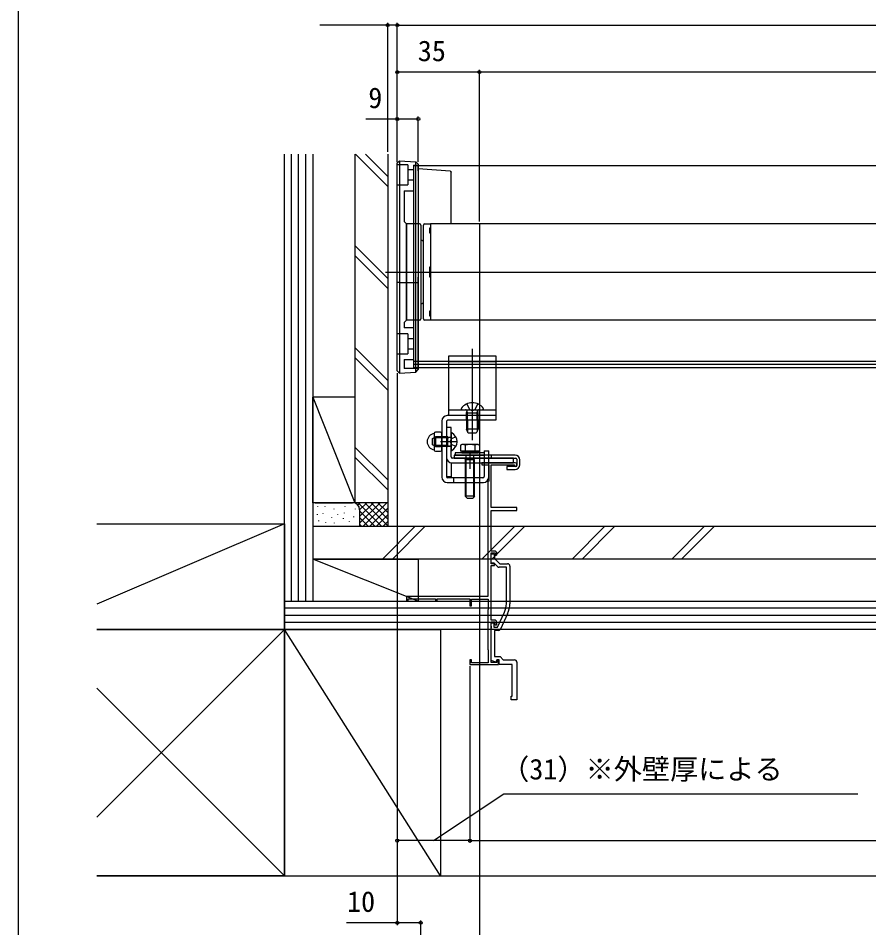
# Model space of a CAD drawing. Units: millimetres, scale not verified. Extents: x -525 to 525, y -786 to 782.
# Drawn here: x -525 to -162.5, y -396.3 to -8.7 of the extents above; entities that cross this region are included whole.
import ezdxf
from ezdxf.enums import TextEntityAlignment as Align

# ---------------------------------------------------------------- set-up
doc = ezdxf.new("R2010")
doc.units = ezdxf.units.MM
doc.header["$LTSCALE"] = 4
for name, color, linetype in [('0-4_YKK_11E', 7, 'Continuous'), ('0-5_YKK_12', 2, 'Continuous'), ('0-6_YKK_13', 4, 'Continuous'), ('0-7_YKK_D', 6, 'Continuous'), ('0-8_YKK_ZWAK', 7, 'Continuous'), ('0-9_YSS_K', 3, 'Continuous')]:
    doc.layers.add(name, color=color, linetype=linetype)
doc.styles.add('ＭＳ ゴシック', font='')
doc.styles.get('ＭＳ ゴシック').set_extended_font_data('MS Gothic')

msp = doc.modelspace()

# ---------------------------------------------------------------- linework, layer by layer
at = {"layer": '0-4_YKK_11E'}
for p, q in [((-315.496, -242.199), (-315.496, -258.261)), ((-316.433, -262.487), (-319.527, -269.122))]:
    msp.add_line(p, q, dxfattribs=at)
for points in [[(-313.196, -198.199), (-327.496, -198.199), (-327.496, -199.099), (-324.496, -199.099), (-324.496, -205.999), (-324.696, -206.199), (-324.896, -206.399)], [(-321.996, -235.799), (-323.496, -235.799), (-323.496, -218.499), (-312.496, -218.499), (-312.496, -217.199), (-323.496, -217.199), (-323.496, -199.099), (-313.496, -199.099), (-313.496, -199.599), (-312.496, -199.599), (-312.496, -198.899)], [(-324.896, -206.399), (-324.896, -255.199), (-359.496, -255.199), (-359.496, -257.199), (-358.796, -257.199), (-358.796, -256.099), (-347.196, -256.099), (-347.196, -257.199), (-346.496, -257.199), (-346.496, -256.099), (-332.496, -256.099), (-332.496, -259.199), (-331.796, -259.199), (-331.796, -256.299), (-324.696, -256.299), (-324.696, -260.553), (-324.796, -260.726), (-324.896, -260.899), (-324.896, -277.699), (-324.796, -277.873), (-324.696, -278.046), (-324.696, -283.399), (-331.796, -283.399), (-331.796, -282.199), (-332.496, -282.199), (-332.496, -284.199), (-320.396, -284.199), (-320.396, -282.399), (-321.096, -282.399), (-321.096, -283.299), (-323.496, -283.299), (-323.496, -265.999), (-321.896, -265.999), (-321.896, -266.899), (-321.396, -267.399), (-321.096, -267.099), (-321.096, -266.199)], [(-322.096, -265.199), (-323.496, -265.199), (-323.496, -241.999), (-321.996, -241.999), (-321.996, -241.299), (-323.496, -241.299), (-323.496, -236.599), (-321.796, -236.599), (-321.796, -237.199), (-321.296, -237.699), (-320.996, -237.399), (-320.996, -236.799)], [(-320.71, -242.407), (-322.117, -240.999), (-323.496, -240.999), (-323.496, -236.999), (-322.796, -236.999)], [(-321.996, -237.799), (-321.996, -238.999), (-319.796, -241.199), (-316.496, -241.199)], [(-316.996, -258.261), (-316.996, -242.699), (-320.003, -242.699)], [(-312.496, -283.199), (-312.496, -299.199), (-314.996, -299.199), (-314.996, -297.699), (-314.496, -297.699), (-314.496, -284.199), (-320.096, -284.199), (-320.096, -282.199), (-321.096, -282.199), (-321.454, -283.184), (-323.496, -282.441), (-323.496, -268.658), (-323.376, -268.474), (-323.376, -267.925), (-323.496, -267.741), (-323.496, -266.399), (-322.296, -266.399), (-322.296, -268.199), (-320.752, -268.199), (-317.792, -261.853)], [(-320.433, -269.699), (-321.996, -269.699), (-321.996, -280.799), (-319.696, -280.799), (-318.296, -282.199), (-313.496, -282.199)]]:
    msp.add_lwpolyline(points, dxfattribs=at)
for centre, radius, start, end in [((-313.196, -198.899), 0.7, 0.00001, 89.99999), ((-321.996, -236.799), 1, 0.00001, 89.99999), ((-322.796, -237.799), 0.8, 0, 89.99998), ((-320.003, -241.699), 1, 225.00001, 270), ((-316.496, -242.199), 1, 0, 89.99998), ((-325.496, -258.261), 8.5, 335, 0), ((-325.496, -258.261), 10, 335, 0), ((-322.096, -266.199), 1, 0.00001, 89.99999), ((-320.433, -268.699), 1, 270, 335), ((-313.496, -283.199), 1, 0, 89.99998)]:
    msp.add_arc(centre, radius, start, end, dxfattribs=at)
at = {"layer": '0-5_YKK_12'}
for p, q in [((-356.496, -71.698), (-356.496, -157.698)), ((179.504, -71.698), (-356.496, -71.698)), ((-349.246, -96.398), (-349.246, -137.398)), ((172.254, -96.398), (-349.246, -96.398)), ((-368.496, -116.898), (191.504, -116.898)), ((172.254, -137.398), (-349.246, -137.398)), ((-331.496, -149.598), (-331.496, -188.598)), ((179.504, -155.098), (-356.496, -155.098)), ((179.504, -156.298), (-356.496, -156.298)), ((179.504, -157.698), (-356.496, -157.698)), ((-337.996, -189.198), (-344.996, -189.198)), ((-332.496, -193.698), (-332.496, -200.698))]:
    msp.add_line(p, q, dxfattribs=at)
at = {"layer": '0-6_YKK_13'}
for p, q in [((-363.496, -70.343), (-362.498, -69.459)), ((-362.498, -69.459), (-362.498, -159.937)), ((-362.498, -69.459), (-355.561, -69.884)), ((-363.496, -159.054), (-363.496, -70.343)), ((-358.996, -71.248), (-363.496, -71.248)), ((-358.996, -71.248), (-358.996, -79.748)), ((-358.996, -73.248), (-356.496, -73.248)), ((-356.496, -71.398), (-354.496, -71.398)), ((-356.496, -71.398), (-356.496, -82.248)), ((-355.561, -159.513), (-355.561, -69.884)), ((-355.561, -69.884), (-354.496, -70.949)), ((-354.496, -70.949), (-354.496, -158.448)), ((-354.496, -73.848), (-354.496, -71.398)), ((-340.909, -73.924), (-354.496, -72.971)), ((-340.496, -96.398), (-340.496, -74.354)), ((-363.496, -79.748), (-358.996, -79.748)), ((-356.496, -77.748), (-358.996, -77.748)), ((-360.496, -82.248), (-356.496, -82.248)), ((-359.496, -137.398), (-359.496, -96.398)), ((-353.996, -96.398), (-359.496, -96.398)), ((-353.496, -96.898), (-353.496, -136.898)), ((-352.246, -136.898), (-352.246, -96.898)), ((-328.496, -96.398), (-328.496, -486.597)), ((-349.746, -100.23), (-349.246, -100.23)), ((-352.796, -103.498), (-352.696, -103.498)), ((-354.496, -157.998), (-354.496, -119.121)), ((-362.498, -121.398), (-363.496, -121.398)), ((-362.498, -121.398), (-355.561, -121.398)), ((-355.561, -121.398), (-354.496, -121.398)), ((-352.696, -130.298), (-352.796, -130.298)), ((-349.746, -135.567), (-349.246, -135.567)), ((-353.996, -137.398), (-359.496, -137.398)), ((-349.246, -137.398), (-351.746, -137.398)), ((-358.996, -143.248), (-363.496, -143.248)), ((-356.496, -140.748), (-360.496, -140.748)), ((-358.996, -143.248), (-358.996, -151.748)), ((-356.496, -140.748), (-356.496, -154.248)), ((-358.996, -145.248), (-356.496, -145.248)), ((-356.496, -149.748), (-358.996, -149.748)), ((-363.496, -151.748), (-358.996, -151.748)), ((-360.496, -154.248), (-356.496, -154.248)), ((-360.496, -154.248), (-360.496, -157.998)), ((-354.496, -157.998), (-360.496, -157.998)), ((-355.561, -159.513), (-354.496, -158.448)), ((-341.496, -155.098), (-321.496, -155.098)), ((-362.498, -159.937), (-363.496, -159.054)), ((-362.498, -159.937), (-355.561, -159.513)), ((-333.846, -173.087), (-332.641, -175.503)), ((-329.146, -173.087), (-330.351, -175.503)), ((-321.496, -178.098), (-342.196, -178.098)), ((-341.496, -175.598), (-321.496, -175.598)), ((-336.246, -174.999), (-336.246, -175.098)), ((-335.746, -175.598), (-327.246, -175.598)), ((-333.996, -176.998), (-333.78, -176.403)), ((-328.996, -176.998), (-333.996, -176.998)), ((-333.996, -180.098), (-333.996, -176.998)), ((-333.563, -176.998), (-333.757, -176.075)), ((-333.563, -180.098), (-333.563, -176.998)), ((-331.496, -176.112), (-332.641, -175.503)), ((-331.496, -176.112), (-330.351, -175.503)), ((-329.429, -176.998), (-329.236, -176.075)), ((-329.429, -180.098), (-329.429, -176.998)), ((-328.996, -176.998), (-329.212, -176.403)), ((-328.996, -180.098), (-328.996, -176.998)), ((-326.746, -174.999), (-326.746, -175.098)), ((-344.496, -180.398), (-344.496, -204.298)), ((-342.496, -180.598), (-342.496, -204.098)), ((-333.996, -180.098), (-333.996, -183.898)), ((-333.563, -180.098), (-333.563, -184.819)), ((-329.429, -180.098), (-329.429, -184.819)), ((-328.996, -180.098), (-328.996, -183.898)), ((-347.696, -185.648), (-347.696, -192.748)), ((-344.996, -185.148), (-347.196, -185.148)), ((-344.496, -192.748), (-344.496, -185.648)), ((-340.496, -183.198), (-342.496, -183.198)), ((-342.496, -183.198), (-342.496, -195.898)), ((-340.496, -195.698), (-340.496, -183.198)), ((-340.496, -185.603), (-340.496, -192.794)), ((-328.996, -183.898), (-333.996, -183.898)), ((-333.196, -185.598), (-333.996, -183.898)), ((-329.796, -185.598), (-333.196, -185.598)), ((-328.996, -183.898), (-329.796, -185.598)), ((-348.496, -187.898), (-347.096, -187.198)), ((-348.496, -190.498), (-348.496, -187.898)), ((-341.896, -187.577), (-347.854, -187.577)), ((-347.196, -187.173), (-344.996, -187.173)), ((-341.896, -187.198), (-347.096, -187.198)), ((-347.096, -191.198), (-347.096, -187.198)), ((-341.896, -191.198), (-341.896, -187.198)), ((-341.896, -187.198), (-341.084, -187.343)), ((-341.896, -187.577), (-340.881, -187.337)), ((-340.954, -189.198), (-340.345, -188.053)), ((-340.954, -189.198), (-340.345, -190.343)), ((-338.53, -187.148), (-340.345, -188.053)), ((-347.096, -191.198), (-348.496, -190.498)), ((-341.896, -190.819), (-347.854, -190.819)), ((-347.196, -191.223), (-344.996, -191.223)), ((-347.196, -193.248), (-344.996, -193.248)), ((-341.896, -191.198), (-347.096, -191.198)), ((-341.896, -190.819), (-340.881, -191.059)), ((-341.896, -191.198), (-341.084, -191.054)), ((-338.53, -191.248), (-340.345, -190.343)), ((-335.996, -190.398), (-336.538, -190.711)), ((-336.538, -190.711), (-336.538, -193.198)), ((-328.455, -193.198), (-336.538, -193.198)), ((-336.026, -193.198), (-328.966, -193.198)), ((-336.026, -193.198), (-336.026, -193.998)), ((-328.996, -190.398), (-335.996, -190.398)), ((-334.517, -190.711), (-334.517, -193.198)), ((-330.475, -190.711), (-330.475, -193.198)), ((-328.996, -190.398), (-328.455, -190.711)), ((-328.966, -193.198), (-328.966, -193.998)), ((-328.455, -190.711), (-328.455, -193.198)), ((-326.496, -193.098), (-326.496, -204.098)), ((-326.496, -193.098), (-324.496, -193.098)), ((-324.496, -204.298), (-324.496, -193.098)), ((-342.496, -195.898), (-342.496, -204.198)), ((-313.996, -196.198), (-339.996, -196.198)), ((-339.296, -194.998), (-339.296, -196.198)), ((-313.296, -194.998), (-339.296, -194.998)), ((-339.296, -196.198), (-312.996, -196.198)), ((-336.026, -193.998), (-328.966, -193.998)), ((-334.496, -196.998), (-334.116, -196.34)), ((-330.496, -196.998), (-334.496, -196.998)), ((-334.496, -196.998), (-334.496, -212.398)), ((-330.496, -196.998), (-330.876, -196.34)), ((-330.496, -212.398), (-330.496, -196.998)), ((-323.296, -196.198), (-323.296, -194.998)), ((-313.996, -198.198), (-313.996, -196.198)), ((-312.496, -196.698), (-312.496, -199.298)), ((-311.296, -198.998), (-311.296, -196.998)), ((-340.496, -198.179), (-340.496, -204.198)), ((-340.196, -198.198), (-313.996, -198.198)), ((-316.796, -199.798), (-316.796, -200.998)), ((-312.996, -199.798), (-316.796, -199.798)), ((-316.796, -200.998), (-313.296, -200.998)), ((-340.496, -204.198), (-342.496, -204.198)), ((-326.996, -204.598), (-341.996, -204.598)), ((-339.496, -204.598), (-339.496, -206.598)), ((-342.196, -206.598), (-326.796, -206.598)), ((-330.496, -212.398), (-334.496, -212.398)), ((-334.496, -212.398), (-333.696, -213.198)), ((-330.496, -212.398), (-331.296, -213.198)), ((-398.496, -215.199), (-382.496, -215.199)), ((-397.347, -217.003), (-397.347, -216.803)), ((-394.179, -217.003), (-394.179, -216.803)), ((-385.663, -217.003), (-385.663, -216.803)), ((-381.496, -215.199), (-381.496, -215.371)), ((-379.295, -215.199), (-380.277, -216.181)), ((-370.182, -225.199), (-380.182, -215.199)), ((-376.467, -215.199), (-379.496, -218.229)), ((-370.81, -215.199), (-379.496, -223.886)), ((-373.638, -215.199), (-379.496, -221.057)), ((-367.981, -215.199), (-377.981, -225.199)), ((-367.496, -225.057), (-377.354, -215.199)), ((-367.496, -222.229), (-374.526, -215.199)), ((-367.496, -219.4), (-371.697, -215.199)), ((-367.496, -215.199), (-367.496, -225.199)), ((-333.696, -213.198), (-331.296, -213.198)), ((-399.496, -218.199), (-399.496, -225.399)), ((-397.517, -220.341), (-397.517, -220.141)), ((-395.01, -220.007), (-395.01, -219.807)), ((-390.337, -218.005), (-390.337, -217.805)), ((-388.79, -220.276), (-388.79, -220.076)), ((-385.997, -219.674), (-385.997, -219.474)), ((-381.324, -218.005), (-381.324, -217.805)), ((-379.496, -218.199), (-379.496, -225.199)), ((-373.011, -225.199), (-379.496, -218.714)), ((-367.496, -217.543), (-375.153, -225.199)), ((-367.496, -220.371), (-372.325, -225.199)), ((-396.849, -223.012), (-396.849, -222.812)), ((-393.845, -223.679), (-393.845, -223.479)), ((-391.338, -221.676), (-391.338, -221.476)), ((-390.251, -223.983), (-390.251, -223.783)), ((-386.331, -222.01), (-386.331, -221.81)), ((-383.822, -223.199), (-383.822, -222.999)), ((-381.992, -221.343), (-381.992, -221.143)), ((-375.839, -225.199), (-379.496, -221.543)), ((-378.668, -225.199), (-379.496, -224.371)), ((-367.496, -223.199), (-369.496, -225.199))]:
    msp.add_line(p, q, dxfattribs=at)
for points in [[(-340.91, -73.938), (-340.748, -73.949), (-340.62, -74.034), (-340.53, -74.167), (-340.496, -74.354)], [(-360.496, -82.248), (-360.496, -95.398), (-359.496, -96.398), (-359.496, -137.398), (-360.496, -138.398), (-360.496, -140.748)], [(-351.746, -96.398), (-349.246, -96.398), (-349.246, -137.398)], [(-349.246, -98.23), (-349.746, -98.23), (-349.746, -98.665)], [(-349.246, -98.665), (-349.746, -98.665), (-349.746, -100.23)], [(-349.246, -114.898), (-349.746, -114.898), (-349.746, -118.898), (-349.246, -118.898)], [(-349.246, -133.567), (-349.746, -133.567), (-349.746, -135.132)], [(-349.246, -135.132), (-349.746, -135.132), (-349.746, -135.567)], [(-321.496, -178.098), (-321.496, -180.098), (-341.996, -180.098)], [(-334.116, -212.778), (-334.116, -196.34), (-334.116, -194.998)], [(-330.876, -212.778), (-330.876, -196.34), (-330.876, -194.998)]]:
    msp.add_lwpolyline(points, dxfattribs=at)
for points in [[(-341.496, -152.598), (-321.496, -152.598), (-321.496, -178.098), (-341.496, -178.098)], [(-338.746, -194.998), (-326.246, -194.998), (-326.246, -193.998), (-338.746, -193.998)]]:
    msp.add_lwpolyline(points, close=True, dxfattribs=at)
for centre, radius, start, end in [((-353.996, -96.898), 0.5, 0, 90), ((-351.746, -96.898), 0.5, 90, 180), ((-352.796, -102.798), 0.7, 180, 270), ((-352.696, -104.498), 1, 63.25632, 90), ((-352.796, -130.998), 0.7, 90, 180), ((-352.696, -129.298), 1, 270, 296.74368), ((-353.996, -136.898), 0.5, 270, 360), ((-351.746, -136.898), 0.5, 180, 270), ((-331.496, -178.498), 5.9, 36.38156, 143.61844), ((-342.196, -180.398), 2.3, 90, 180), ((-335.746, -175.098), 0.5, 180, 270), ((-334.344, -176.198), 0.6, 340.03043, 90), ((-328.648, -176.198), 0.6, 90, 199.96957), ((-327.246, -175.098), 0.5, 270, 0), ((-341.996, -180.598), 0.5, 90, 180), ((-347.189, -189.198), 3.544, 98.23166, 261.76834), ((-347.196, -185.648), 0.5, 90, 180), ((-344.996, -185.648), 0.5, 0, 90), ((-340.342, -185.603), 0.154, 62.71904, 180), ((-342.196, -189.198), 4.2, 297.28096, 62.71904), ((-347.196, -186.673), 0.5, 180, 270), ((-347.196, -187.673), 0.5, 90, 180), ((-344.996, -186.673), 0.5, 270, 0), ((-344.996, -187.673), 0.5, 0, 90), ((-340.996, -186.851), 0.5, 259.90904, 0), ((-347.196, -190.723), 0.5, 180, 270), ((-347.196, -191.723), 0.5, 90, 180), ((-347.196, -192.748), 0.5, 180, 270), ((-344.996, -190.723), 0.5, 270, 0), ((-344.996, -191.723), 0.5, 0, 90), ((-344.996, -192.748), 0.5, 270, 0), ((-340.996, -191.546), 0.5, 0, 100.09096), ((-340.342, -192.794), 0.154, 180, 297.28096), ((-335.527, -192.187), 1.789, 55.61575, 124.38425), ((-332.496, -197.086), 6.687, 72.41205, 107.58795), ((-329.465, -192.187), 1.789, 55.61575, 124.38425), ((-340.196, -195.898), 2.3, 180, 270), ((-339.996, -195.698), 0.5, 180, 270), ((-313.296, -196.998), 2, 0, 90), ((-312.996, -196.698), 0.5, 0, 90), ((-313.296, -198.998), 2, 270, 0), ((-312.996, -199.298), 0.5, 270, 0), ((-342.196, -204.298), 2.3, 180, 270), ((-341.996, -204.098), 0.5, 180, 270), ((-326.996, -204.098), 0.5, 270, 0), ((-326.796, -204.298), 2.3, 270, 0), ((-382.496, -218.199), 3, 0, 90)]:
    msp.add_arc(centre, radius, start, end, dxfattribs=at)
at = {"layer": '0-7_YKK_D'}
for p, q in [((-367.496, -65.713), (-367.496, -10.698)), ((-363.496, -69.949), (-363.496, -10.698)), ((-363.496, -69.949), (-363.496, -10.698)), ((-363.496, -11.698), (186.504, -11.698)), ((-363.496, -69.949), (-363.496, -30.698)), ((-328.496, -95.398), (-328.496, -30.698)), ((-328.496, -95.398), (-328.496, -30.698)), ((-328.496, -31.698), (-363.496, -31.698)), ((151.504, -31.698), (-328.496, -31.698)), ((-363.496, -69.949), (-363.496, -50.698)), ((-354.496, -69.949), (-354.496, -50.698)), ((-363.496, -160.054), (-363.496, -395.198)), ((-363.496, -160.054), (-363.496, -360.199)), ((-332.496, -284.899), (-332.496, -360.199)), ((-332.496, -284.899), (-332.496, -360.199)), ((-332.496, -359.199), (-363.496, -359.199)), ((-332.496, -359.199), (87.504, -359.199)), ((-353.496, -473.197), (-353.496, -393.198))]:
    msp.add_line(p, q, dxfattribs=at)
for points in [[(-363.496, -11.698), (-367.496, -11.698), (-396.437, -11.698)], [(-354.496, -51.698), (-363.496, -51.698), (-376.864, -51.698)], [(-347.996, -359.199), (-318.077, -339.199), (-167.282, -339.199)], [(-353.496, -394.198), (-363.496, -394.198), (-385.046, -394.198)]]:
    msp.add_lwpolyline(points, dxfattribs=at)
for centre in [(-367.496, -11.698), (-363.496, -11.698), (-363.496, -11.698), (-363.496, -31.698), (-328.496, -31.698), (-328.496, -31.698), (-363.496, -51.698), (-354.496, -51.698), (-363.496, -359.199), (-332.496, -359.199), (-332.496, -359.199), (-363.496, -394.198), (-353.496, -394.198)]:
    msp.add_circle(centre, 0.637, dxfattribs=at)
at = {"layer": '0-8_YKK_ZWAK'}
msp.add_line((-525, 743.8), (-525, -786.2), dxfattribs=at)
at = {"layer": '0-9_YSS_K'}
for p, q in [((-411.496, -257.198), (-411.496, -66.686)), ((-411.496, -269.199), (-411.496, -66.693)), ((-408.496, -257.198), (-408.496, -66.713)), ((-405.496, -257.198), (-405.496, -66.713)), ((-402.496, -257.198), (-402.496, -66.713)), ((-399.496, -66.713), (-399.496, -257.198)), ((-381.496, -66.713), (-381.496, -215.199)), ((-367.496, -80.436), (-381.219, -66.713)), ((-367.496, -76.193), (-376.976, -66.713)), ((-367.496, -66.713), (-367.496, -215.199)), ((-367.496, -119.628), (-381.496, -105.628)), ((-367.496, -123.87), (-381.496, -109.87)), ((-367.496, -163.062), (-381.496, -149.062)), ((-367.496, -167.305), (-381.496, -153.305)), ((-399.496, -170.199), (-381.496, -215.199)), ((-399.496, -215.199), (-399.496, -170.199)), ((-381.496, -170.199), (-399.496, -170.199)), ((-381.496, -170.199), (-381.496, -215.199)), ((-367.496, -205.488), (-381.496, -191.488)), ((-367.496, -209.731), (-381.496, -195.731)), ((-381.496, -215.199), (-399.496, -215.199)), ((-367.496, -215.199), (-381.496, -215.199)), ((-411.495, -224.199), (-491.495, -258.485)), ((-399.496, -225.198), (255.004, -225.198)), ((-369.815, -239.198), (-355.815, -225.198)), ((-365.572, -239.198), (-351.572, -225.198)), ((-327.389, -239.198), (-313.389, -225.198)), ((-323.146, -239.198), (-309.146, -225.198)), ((-288.962, -239.198), (-274.962, -225.198)), ((-284.72, -239.198), (-270.72, -225.198)), ((-246.536, -239.198), (-232.536, -225.198)), ((-242.293, -239.198), (-228.293, -225.198)), ((255.004, -239.198), (-399.496, -239.198)), ((-399.496, -239.199), (-399.496, -257.198)), ((-354.496, -239.199), (-354.496, -257.199)), ((-411.496, -257.198), (255.004, -257.198)), ((255.004, -260.198), (-411.496, -260.198)), ((255.004, -263.198), (-411.496, -263.198)), ((255.004, -266.198), (-411.496, -266.198)), ((-491.496, -349.199), (-411.495, -269.198)), ((-399.496, -269.199), (-411.496, -269.199)), ((-411.496, -374.03), (-411.495, -269.199)), ((-344.996, -374.198), (-411.495, -269.198)), ((-411.495, -269.198), (-344.996, -269.199)), ((255.004, -269.199), (-411.495, -269.199)), ((-344.996, -269.199), (-344.996, -374.198)), ((-491.496, -294.198), (-411.495, -374.198)), ((-491.496, -374.198), (255.004, -374.198))]:
    msp.add_line(p, q, dxfattribs=at)
for points in [[(-491.495, -224.199), (-411.495, -224.199), (-411.495, -269.199), (-491.495, -269.199)], [(-354.496, -257.199), (-399.496, -239.199), (-354.496, -239.199)], [(-491.496, -269.198), (-411.495, -269.198), (-411.495, -374.198), (-491.496, -374.198)]]:
    msp.add_lwpolyline(points, dxfattribs=at)
msp.add_arc((-418.996, -171.699), 7.5, 359.8952, 0.1048, dxfattribs=at)

# ---------------------------------------------------------------- texts
at = {"layer": '0-7_YKK_D', "style": 'ＭＳ ゴシック'}
for s, p in [('35', (-354.723, -29.698)), ('9', (-375.819, -49.698)), ('（31）※外壁厚による', (-319.214, -335.768)), ('10', (-384.887, -392.198))]:
    msp.add_text(s, height=8.798, dxfattribs=at).set_placement(p, align=Align.BOTTOM_LEFT)

doc.saveas('drawing.dxf')
